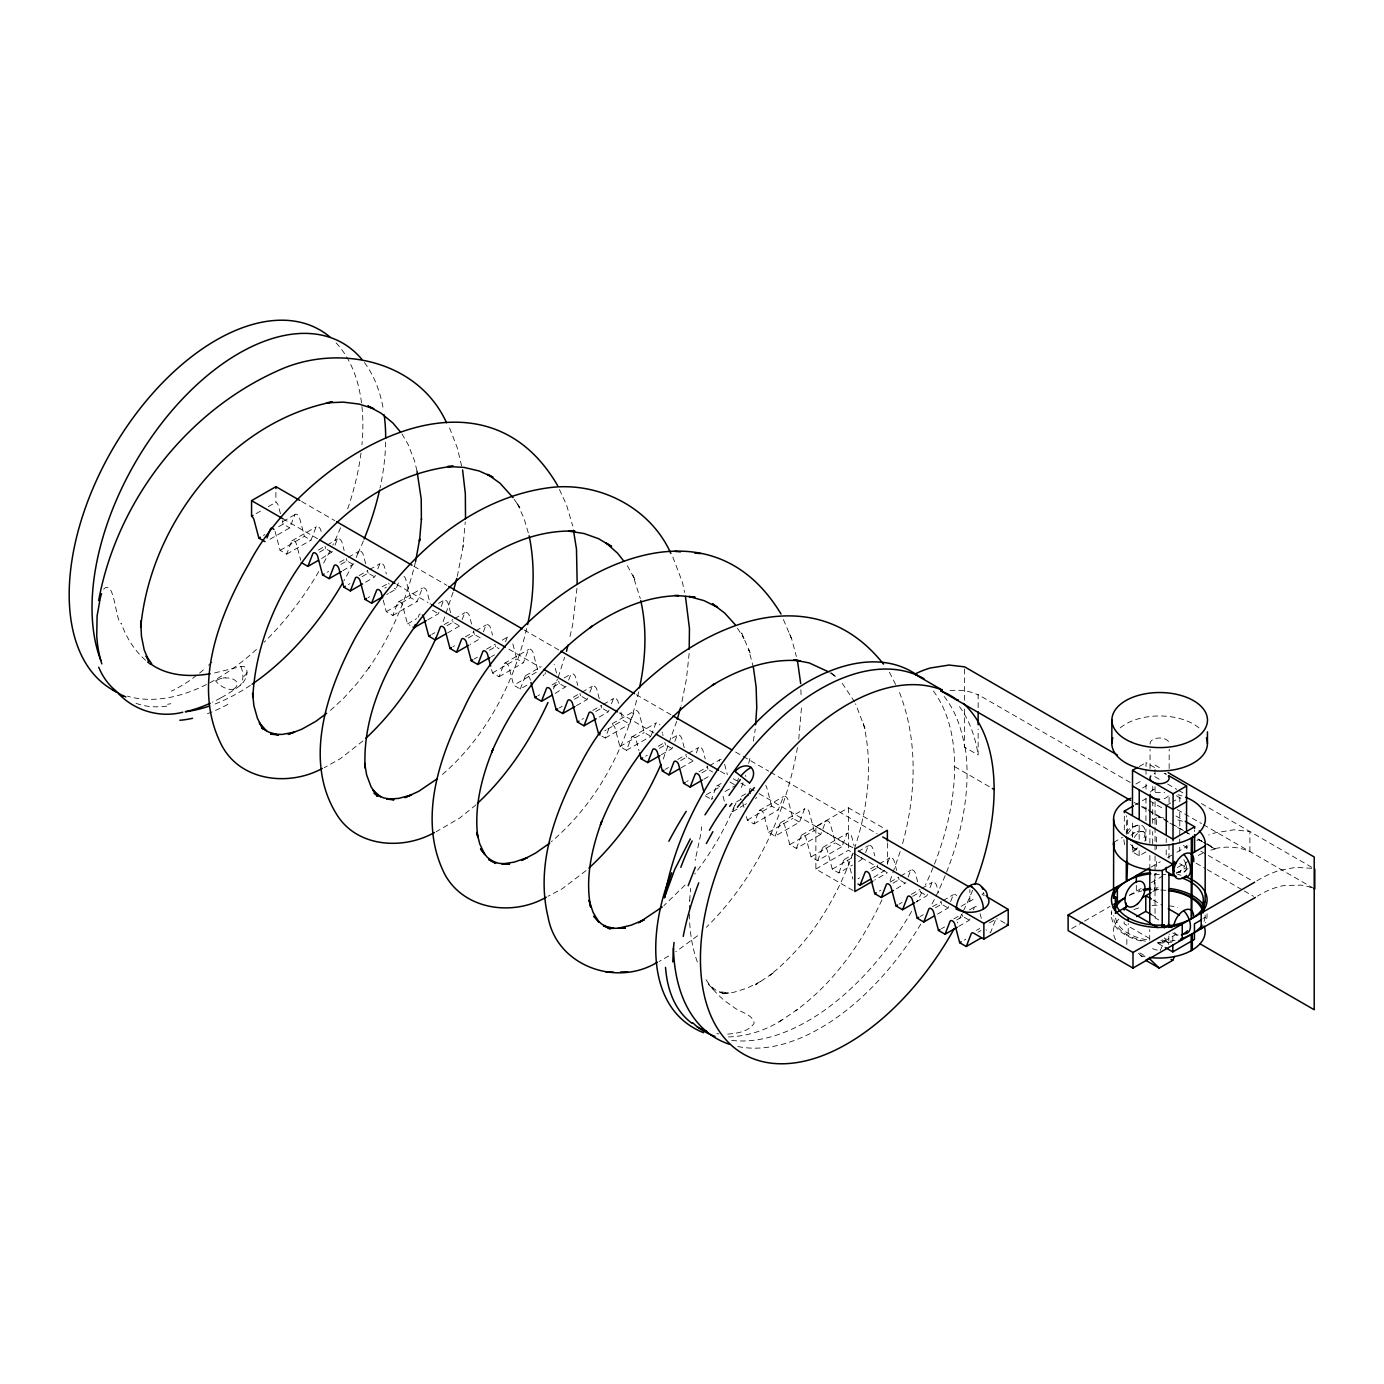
<?xml version="1.0" encoding="UTF-8"?>
<svg xmlns="http://www.w3.org/2000/svg" width="1384" height="1384" viewBox="0 0 1384 1384"><rect width="100%" height="100%" fill="white"/><g stroke="black" fill="none" stroke-linecap="round" stroke-linejoin="round"><path stroke-width="0.75" stroke-dasharray="5 3.75" d="M280.433 513.706L278.305 505.627A3.633 2.111 60.1 0 0 275.883 502.271L275.9 491.528M969.838 901.295L969.855 889.566M1124.137 921.831L1124.137 923.785L1150.329 938.923M1124.31 829.967L1124.327 814.259M1126.351 834.275L1126.386 815.747M1126.836 944.407L1126.87 934.65M1127.614 833.549L1127.649 816.698M1128.219 933.387L1128.237 923.612M1145.9 851.921L1139.136 855.796L1132.371 851.904L1132.389 844.084A9.567 5.519 -60 0 0 1139.759 847.631M1132.406 836.818L1132.423 822.304M1139.136 855.796L1139.153 847.562M1139.17 839.327L1139.188 822.84M1145.9 840.711L1145.917 829.051M1145.935 820.677L1145.969 798.672L1164.688 809.484M1146.004 789.105L1146.004 781.839M1146.021 774.296L1146.039 768.431M1146.039 766.494L1146.056 762.584L1156.194 768.431M1149.706 940.359L1149.723 929.581M1149.844 869.221L1149.862 854.136M1149.879 843.358L1149.914 828.272M1150.017 768.535L1150.069 749.28M1152.664 843.911L1152.682 831.559M1152.699 823.307L1152.734 802.703M1152.768 790.351L1152.768 786.233M1165.761 890.31A43.977 25.396 0 0 0 1154.325 890.206L1154.36 874.567L1156.47 873.356M1152.889 891.642L1156.436 888.995A45.897 26.486 0 0 0 1151.747 889.306M1156.488 866.401L1156.488 859.447M1156.505 849.015L1156.522 845.538M1156.522 842.06L1156.54 835.106M1156.557 824.656L1156.574 817.702A45.897 26.434 0.1 0 1 1163.754 817.771M1175.102 940.307A45.897 26.486 0 0 1 1162.179 941.881L1164.29 940.653L1164.29 937.729M1166.21 854.931L1166.228 846.697M1166.228 842.579L1166.245 838.462M1168.84 936.068L1168.823 944.684A9.567 5.501 0.1 0 0 1162.162 939.425M1168.978 858.478L1169.013 841.23M1169.082 802.443L1169.099 795.973M1169.151 768.553L1169.186 749.298M1172.819 941.137L1172.836 936.259L1169.082 934.096M1179.722 851.281L1179.722 847.164M1179.739 843.046L1179.739 838.929M1179.756 834.812L1179.791 810.09M1179.808 801.838L1179.825 797.72L1173.061 801.613M1176.313 873.373L1186.451 867.543L1186.469 863.149M1186.486 848.842L1186.503 845.209M1194.634 831.49L1194.634 829.933M1203.007 918.301L1205.118 917.696A45.897 26.434 0.1 0 0 1205.17 914.962M576.972 588.304L572.647 625.032L569.343 639.166M689.699 900.5L689.837 898.095A217.686 125.685 -60 0 1 690.685 888.338M801.44 708.037L798.741 739.488M457.308 576.419L463 547.009L465.249 521.924M463 547.009L463.225 544.639M689.163 653.386L686.412 679.215L681.222 705.356M753.346 741.167L755.283 729.126M797.443 747.498C785.974 814.536 754.972 879.324 706.342 927.315M638.716 691.862C625.395 748.813 596.366 803.533 551.368 841.68M695.183 860.381L695.443 859.066M696.014 856.385L700.408 835.815A87.434 50.481 -60 0 0 700.927 832.839L701.238 830.625A24.289 14.03 -60 0 0 701.498 826.802M526.698 628.474C513.516 684.544 484.902 738.589 440.545 776.095M748.692 763.311L750.699 755.231M415.581 561.541C406.602 599.704 390.72 636.207 368.473 668.541L370.133 666.188L357.262 683.142L343.699 698.193L329.755 711.03M453.104 592.075L442.69 622.956M676.672 721.375L662.659 760.681M854.378 849.015C867.716 808.896 873.39 765.144 863.46 723.607L864.913 728.226L855.554 703.764M900.188 851.558L890.05 880.933M902.576 843.635C916.225 793.949 918.284 739.419 898.873 690.945M558.236 677.226L564.603 657.262M741.461 787.461L743.485 781.441M852.994 853.028C836.282 899.825 809.104 944.026 769.902 975.218L774.383 972.191L755.577 984.837L760.56 981.464L746.962 988.193L733.866 992.276L721.566 993.66L729.333 992.934L718.452 991.584L725.873 994.525L716.324 990.529L708.21 983.989L713.469 989.768A249.587 144.092 -60 0 0 732.638 1006.324C739.004 1012.292 751.841 1013.399 754.142 1022.655A2.993 1.73 -60 0 1 753.744 1023.918C747.377 1032.516 734.939 1033.675 725.112 1034.246M269.984 539.241L289.758 527.875L294.705 515.09A3.633 2.111 60.1 0 1 297.127 514.537A3.633 2.111 60.1 0 1 299.532 517.875L304.428 536.352L311.002 540.141L315.95 527.356A3.633 2.111 60.1 0 1 318.372 526.802A3.633 2.111 60.1 0 1 320.777 530.141L321.693 533.601M275.053 531.387A3.633 2.111 60.1 0 1 275.191 531.871L280.087 550.348L286.661 554.136L291.609 541.352A3.633 2.111 60.1 0 1 294.031 540.781A3.633 2.111 60.1 0 1 296.435 544.137L300.726 560.295M321.59 558.531L332.541 551.611M335.014 545.209L337.177 539.622A3.633 2.111 60.1 0 1 339.599 539.051A3.633 2.111 60.1 0 1 342.004 542.407L344.149 550.486M342.817 570.779L353.785 563.859M356.259 557.475L358.421 551.87A3.633 2.111 60.1 0 1 360.843 551.316A3.633 2.111 60.1 0 1 363.248 554.673L365.705 563.894M365.584 582.18L374.718 576.92L375.323 575.329M377.797 568.928L379.666 564.136A3.633 2.111 60.1 0 1 382.07 563.582A3.633 2.111 60.1 0 1 384.493 566.921L386.326 573.858M389.856 592.681L395.945 589.186L399.042 581.193M383.23 600.102L386.274 611.642L392.848 615.447L397.796 602.646A3.633 2.111 60.1 0 1 400.218 602.092A3.633 2.111 60.1 0 1 402.623 605.448L407.519 623.907L409.975 625.326M392.848 615.447L417.19 601.452L422.137 588.667A3.633 2.111 60.1 0 1 424.559 588.096A3.633 2.111 60.1 0 1 426.964 591.452L430.32 604.151M418.106 617.316L419.041 614.911A3.633 2.111 60.1 0 1 420.321 614.012M427.777 619.842L438.417 613.717L439.039 612.109M441.202 606.521L443.382 600.933A3.633 2.111 60.1 0 1 445.786 600.362A3.633 2.111 60.1 0 1 448.208 603.718L450.648 612.939M447.499 632.972L459.661 625.983L460.284 624.374M462.135 619.582L464.609 613.181A3.633 2.111 60.1 0 1 467.031 612.628A3.633 2.111 60.1 0 1 469.436 615.966L471.581 624.063M483.379 631.848L485.853 625.447A3.633 2.111 60.1 0 1 488.275 624.893A3.633 2.111 60.1 0 1 490.68 628.232L492.514 635.169M505.541 641.709L507.08 637.713A3.633 2.111 60.1 0 1 510.263 637.713M491.562 669.493L492.479 672.953L499.036 676.741L503.984 663.957A3.633 2.111 60.1 0 1 506.406 663.403A3.633 2.111 60.1 0 1 508.81 666.742L513.706 685.218L520.28 689.007L527.875 684.648M499.036 676.741L523.377 662.763L528.325 649.978A3.633 2.111 60.1 0 1 530.747 649.407A3.633 2.111 60.1 0 1 533.151 652.764L538.047 671.223L513.706 685.218M520.28 689.007L525.228 676.222A3.633 2.111 60.1 0 1 527.65 675.669A3.633 2.111 60.1 0 1 530.055 679.008L530.366 680.167M544.933 674.216L545.538 672.624M555.209 693.401L566.16 686.481M568.634 680.098L570.796 674.492A3.633 2.111 60.1 0 1 573.218 673.939A3.633 2.111 60.1 0 1 575.623 677.278L577.768 685.357M576.436 705.667L587.093 699.543L588.027 697.155M589.878 692.346L592.041 686.758A3.633 2.111 60.1 0 1 594.463 686.204A3.633 2.111 60.1 0 1 596.867 689.543L599.307 698.782M599.203 717.05L608.337 711.808L608.943 710.2M611.417 703.816L613.285 699.024A3.633 2.111 60.1 0 1 615.69 698.453A3.633 2.111 60.1 0 1 618.112 701.809L618.717 704.11M601.953 736.167L605.223 738.053L609.566 726.877M605.223 738.053L629.564 724.074L634.512 711.272A3.633 2.111 60.1 0 1 636.934 710.719A3.633 2.111 60.1 0 1 639.339 714.075L644.235 732.534L650.394 736.098M612.42 724.611A3.633 2.111 60.1 0 1 615.015 728.053L619.894 746.53L626.468 750.318L631.415 737.534A3.633 2.111 60.1 0 1 633.837 736.98A3.633 2.111 60.1 0 1 636.242 740.319L638.993 750.716M651.12 735.527L655.756 723.538A3.633 2.111 60.1 0 1 659.96 724.853M661.396 754.712L672.036 748.588L672.659 746.997M674.821 741.392L677.001 735.804A3.633 2.111 60.1 0 1 679.406 735.25A3.633 2.111 60.1 0 1 681.828 738.589L684.267 747.827M681.118 767.843L693.28 760.854L693.903 759.262M696.377 752.861L698.228 748.069A3.633 2.111 60.1 0 1 700.65 747.498A3.633 2.111 60.1 0 1 703.055 750.855L705.2 758.934M719.161 761.131L719.472 760.335A3.633 2.111 60.1 0 1 719.715 759.885M725.112 791.492L735.752 785.368L738.537 778.189M731.842 811.162L732.655 811.63L734.817 806.042M735.129 805.228L736.063 802.841M746.409 816.629L747.325 820.106L753.899 823.895L758.847 811.111A3.633 2.111 60.1 0 1 761.269 810.54A3.633 2.111 60.1 0 1 763.674 813.896L768.57 832.355L775.126 836.144L799.468 822.165L804.415 809.38A3.633 2.111 60.1 0 1 806.837 808.81A3.633 2.111 60.1 0 1 809.242 812.166L814.138 830.625L820.712 834.431L825.66 821.629A3.633 2.111 60.1 0 1 828.082 821.075A3.633 2.111 60.1 0 1 830.486 824.414L835.382 842.891L841.939 846.679L846.904 833.895A3.633 2.111 60.1 0 1 849.309 833.341A3.633 2.111 60.1 0 1 851.731 836.68L854.17 845.918M753.899 823.895L778.24 809.899L783.188 797.115A3.633 2.111 60.1 0 1 785.593 796.544A3.633 2.111 60.1 0 1 788.015 799.9L792.911 818.376L799.468 822.165M775.126 836.144L780.092 823.359A3.633 2.111 60.1 0 1 782.496 822.805A3.633 2.111 60.1 0 1 784.918 826.144L789.797 844.621L796.371 848.409L820.712 834.431M796.371 848.409L801.319 835.625A3.633 2.111 60.1 0 1 803.741 835.071A3.633 2.111 60.1 0 1 806.145 838.41L811.041 856.886L817.615 860.675L841.939 846.679M817.615 860.675L822.563 847.89A3.633 2.111 60.1 0 1 824.985 847.319A3.633 2.111 60.1 0 1 827.39 850.676L832.286 869.152L838.842 872.941L852.544 865.069M838.842 872.941L843.79 860.156A3.633 2.111 60.1 0 1 846.212 859.585A3.633 2.111 60.1 0 1 848.634 862.941L852.907 879.099M858.616 861.575L863.495 858.149M865.657 852.544L868.131 846.16A3.633 2.111 60.1 0 1 870.553 845.607A3.633 2.111 60.1 0 1 872.958 848.946L874.792 855.866M873.771 877.335L884.739 870.415M887.525 863.218L889.376 858.426A3.633 2.111 60.1 0 1 891.798 857.855A3.633 2.111 60.1 0 1 894.202 861.211L896.642 870.449M896.538 888.718L905.966 882.663M908.129 877.075L910.62 870.674A3.633 2.111 60.1 0 1 913.025 870.121A3.633 2.111 60.1 0 1 915.447 873.477L917.886 882.698M916.26 901.849L926.899 895.725L927.522 894.133M929.996 887.732L931.847 882.94A3.633 2.111 60.1 0 1 934.269 882.386A3.633 2.111 60.1 0 1 936.674 885.725L938.508 892.663M937.487 914.115L948.144 907.99L948.749 906.399M950.618 901.607L953.092 895.206A3.633 2.111 60.1 0 1 956.638 895.604M958.731 926.38L969.371 920.256L969.994 918.665M973.402 909.859L974.319 907.471A3.633 2.111 60.1 0 1 978.211 908.302M995.252 920.533L990.615 932.522L986.1 929.91M553.514 688.903L557.441 679.181M734.679 805.228C724.749 829.95 710.909 852.994 694.63 874.048M1160.155 950.566L1167.542 934.961M881.902 899.911C862.042 942.573 833.998 982.778 795.679 1010.752M103.644 589.186C114.526 578.045 115.218 619.859 120.996 623.527M1130.987 835.261L1137.112 830.884L1143.997 831.957M1187.87 868.564L1183.458 872.387L1176.763 872.664M1126.126 832.165L1131.178 827.165L1139.153 824.933M685.115 885.033L663.784 905.741M362.954 740.924L340.499 758.588L324.237 767.705M586.038 870.622L562.267 888.736L547.995 896.261M476.027 804.796L459.592 818.152L436.185 831.697M697.553 935.757L675.859 951.708M728.451 1036.927C748.26 1036.27 767.636 1029.817 783.967 1018.589M778.984 1021.963L800.16 1007.708M668.68 956.015L659.199 961.447M853.08 890.518L815.868 869.031L815.868 826.577L848.392 807.789L883.84 828.255M815.868 869.031L848.392 850.26L887.369 872.75L874.723 880.068M1151.073 867.111L1160.276 861.799M1167.646 857.544L1175.016 853.288M1176.867 852.233L1187.922 845.849M1071.752 928.526L1082.703 922.194M1084.52 921.156L1110.054 906.399M1129.257 895.31L1141.938 888.009M1151.28 882.611L1162.491 876.124M1177.438 867.491L1188.648 861.021M1154.325 890.206L1156.436 888.995M256.109 513.637L262.199 510.142M268.288 506.648L275.883 502.271M282.907 521.526L295.069 514.537M263.41 535.452L264.932 534.587M278.634 526.716L283.184 524.086L289.758 527.875M291.972 540.781L316.313 526.785M280.087 550.348L304.428 536.352M286.661 554.136L311.002 540.141M318.424 550.036L323.648 547.043M327.126 545.054L337.558 539.051M319.583 552.112L325.673 548.618L332.229 552.406M339.668 562.302L346.623 558.306M348.353 557.302L358.785 551.316M327.126 572.249L328.648 571.367M340.827 564.378L346.9 560.866L353.474 564.672M359.165 575.571L367.85 570.571M369.597 569.568L380.029 563.582M348.37 584.498L349.892 583.633M362.054 576.626L368.144 573.132L374.718 576.92M382.14 586.833L389.094 582.837M368.092 597.646L369.615 596.764M384.821 588.027L386.344 587.145M386.828 594.428L388.35 593.563M398.159 602.092L422.501 588.096M386.274 611.642L410.615 597.663L417.19 601.452M438.52 603.355L443.745 600.362M407.519 623.907L416.653 618.665M444.126 624.616L452.81 619.617M454.54 618.613L464.972 612.628M431.808 634.426L434.835 632.678M447.015 625.672L453.087 622.177L459.661 625.983M465.353 636.882L474.055 631.883M475.785 630.879L486.216 624.876M453.035 646.691L454.558 645.809M468.242 637.938L474.331 634.443L480.905 638.232L470.249 644.356M486.597 649.131L495.282 644.148M502.236 640.152L507.461 637.142M474.279 658.94L477.324 657.192M489.486 650.203L495.576 646.709L499.053 648.715M491.493 656.621L494.538 654.874M504.364 663.403L528.688 649.407M492.479 672.953L516.803 658.974L523.377 662.763M525.591 675.652L541.248 666.673M543.099 675.894L543.998 674.665M552.043 684.924L557.268 681.931M564.222 677.935L571.177 673.939M537.995 695.737L539.518 694.854M553.202 686.983L559.292 683.488L565.848 687.277M573.287 697.19L580.242 693.194M581.972 692.19L592.404 686.187M559.222 708.002L562.267 706.238M574.447 699.249L580.519 695.754L587.093 699.543M592.784 710.442L601.469 705.442M603.216 704.456L613.648 698.453M581.989 719.386L583.512 718.504M595.674 711.514L601.763 708.02L608.337 711.808M612.282 723.711L634.875 710.719M604.739 730.769L606.261 729.887M607.784 729.022L622.99 720.268L629.564 724.074M631.779 736.963L656.12 722.984M619.894 746.53L644.235 732.534M626.468 750.318L650.809 736.323M658.23 746.236L665.185 742.239M672.14 738.243L677.364 735.233M645.705 756.166L647.228 755.301M659.389 748.294L665.479 744.8L672.036 748.588M677.745 759.487L686.429 754.488M688.159 753.501L698.591 747.498M665.41 769.296L668.455 767.549M680.634 760.56L686.706 757.065L693.28 760.854M698.972 771.753L707.674 766.753M709.404 765.75L719.836 759.764M686.654 781.562L688.177 780.697M701.861 772.826L707.951 769.331L712.673 772.047M703.868 779.244L709.957 775.732M716.739 786.008L723.694 782.012M706.376 794.693L718.538 787.704M712.933 798.499L711.428 799.364L716.376 786.579A3.633 2.111 60.1 0 1 719.732 786.769M741.443 796.284L755.353 788.292M736.738 801.717L750.837 794.087M732.655 811.63L743.312 805.505M744.834 804.64L746.339 803.758M755.474 798.516L756.788 797.513M759.211 810.54L783.552 796.544M747.325 820.106L771.667 806.111L778.24 809.899M780.455 822.805L804.796 808.81M768.57 832.355L792.911 818.376M801.682 835.054L826.023 821.075M789.797 844.621L814.138 830.625M822.926 847.319L847.268 833.341M811.041 856.886L835.382 842.891M844.171 859.585L852.855 854.585M858.08 851.592L868.495 845.589M832.286 869.152L853.582 856.904M870.622 868.841L877.577 864.844M879.307 863.858L889.739 857.855M858.08 878.788L859.602 877.906M871.764 870.917L877.854 867.422L884.428 871.211M890.12 882.11L898.804 877.11M900.551 876.107L910.983 870.121M879.324 891.036L880.847 890.171M893.009 883.182L899.098 879.67L905.655 883.476M911.364 894.375L920.049 889.376M921.779 888.372L932.211 882.386M899.029 904.184L902.074 902.437M912.731 896.313L920.325 891.936L926.899 895.725M1139.291 766.459L1146.056 762.584M1135.883 784.036L1142.63 780.144M932.591 906.641L941.293 901.641M943.023 900.638L953.455 894.635M1142.63 787.946L1149.395 784.053M920.274 916.45L923.318 914.686M935.48 907.696L941.57 904.202L948.144 907.99M1135.157 804.9L1140.554 801.786M1142.371 800.748L1145.969 798.672M961.153 906.295L975.045 898.303M982 894.306L983.367 893.528A19.117 11.02 0.1 0 1 984.284 894.099M953.836 918.889L962.52 913.89M969.475 909.894L974.699 906.901M941.518 928.699L944.563 926.951M956.725 919.962L962.814 916.467L969.371 920.256M1166.297 805.488L1171.366 802.582M1113.653 842.389L1122.511 837.285M1153.028 819.743L1156.574 817.702M976.464 930.359L979.699 928.491M989.439 922.903L994.3 920.101M964.267 940.099L965.79 939.217M977.969 932.228L980.996 930.481M1132.371 851.904L1139.136 848.011A9.567 5.519 60 0 1 1138.651 847.7M1176.244 934.304L1162.179 942.383A45.897 26.434 0.1 0 1 1157.422 942.4M1196.918 840.521L1199.426 839.206M221.18 697.674A160.181 92.486 -60 0 0 240.055 685.582A11.574 6.678 -60 0 0 247.027 672.659A11.574 6.678 -60 0 0 240.885 666.569L213.257 673.247M170.786 703.712L167.602 704.283M716.808 1033.64L718.919 1033.917M1311.686 868.322L1295.856 867.353L1279.906 870.311A124.145 71.674 -60 0 0 1264.301 876.66L1260.72 878.581A122.138 70.515 -60 0 0 1255.876 881.47M1155.052 765.092L1160.674 768.328M1165.069 773.552L1166.331 774.296A9.567 5.501 0.1 0 0 1164.204 773.362M1154.81 776.666L1160.415 779.884M1167.612 784.053L1176.763 789.33M1178.597 790.385L1184.081 793.551M1201.433 803.568L1314.8 869.031M1176.435 795.765L1183.199 799.675M1130.33 782.496L978.142 694.63L978.142 709.715M1177.317 809.623L1182.905 812.841M1184.687 813.878L1201.52 823.584M1203.371 824.656L1314.8 888.995M1175.933 815.972L1183.406 820.297M1134.119 802.443L1140.278 805.869M1141.281 806.578L1168.286 822.044M1169.912 823.117L1183.234 830.659M1184.237 831.386L1190.707 834.984M1202.454 841.766L1192.575 836.057L1202.004 841.385M1200.88 851.195L1206.45 854.412M1208.301 855.485L1250.946 880.103M1183.372 845.451L1188.977 848.686M1196.087 863.149L1205.343 868.495M1207.211 869.567L1242.434 889.912M1244.285 890.985L1253.558 896.33M1179.704 863.651L1186.451 867.543M944.182 696.481A207.652 119.889 -60 0 1 964.631 747.187L978.142 754.972L978.142 729.108M954.631 766.649L990.736 787.496M1153.27 900.05L1162.646 905.447M1151.384 914.599L1158.858 918.907M1158.806 920.014L1155.052 917.851L1155.052 853.305M1172.784 933.006L1177.853 935.93M1157.82 943.248L1163.442 946.483M1139.828 952.936L1146.575 956.828M301.66 501.51L334.755 520.609M413.833 566.264L446.928 585.38M524.155 629.962L559.084 650.134M636.311 694.716L671.257 714.888M735.613 752.048L768.708 771.148M770.542 772.22L877.197 833.791M982.744 894.721L984.214 895.569M1005.009 923.232L997.985 919.166A3.633 2.111 60.1 0 0 996.515 918.855M282.838 518.689L317.784 538.843M396.845 584.498L428.106 602.542M509.001 649.252L540.262 667.313M619.34 712.95L654.269 733.122M720.476 771.338L725.977 774.521M733.347 778.777L748.052 787.271M749.886 788.326L757.238 792.582M759.089 793.638L852.855 847.787M815.868 826.577L853.08 848.046M394.302 588.235L395.945 589.186M432.465 610.275L438.417 613.717M730.008 782.064L735.752 785.368M858.063 855.987L863.183 858.945M705.269 795.817L711.22 799.243M1142.648 806.578L1146.367 808.74M1148.218 809.83L1170.466 822.892M1172.317 823.982L1183.458 830.504M1185.309 831.594L1190.863 834.846M829.691 672.659L836.057 676.776L830.971 672.555L835.192 676.568M1133.928 848.167L1130.486 844.188M1138.478 953.282L1142.821 957.486M712.068 988.089L713.227 989.37L712.068 988.089A212.807 122.865 -60 0 1 704.767 977.502M842.233 683.281L854.603 701.878M514.191 499.33L519.848 507.668L516.699 502.461L523.948 518.17L529.138 535.781M737.43 628.163L743.969 638.508L741.616 632.955L750.716 654.269L748.519 649.148L753.363 667.209M401.948 433.867L408.245 444.714L414.646 461.166L417.051 471.287M627.367 565.693L635.291 580.294L632.938 575.433L640.308 598.58M889.41 672.192L896.988 687.191M672.832 557.095L682.45 582.301L684.613 592.421M559.447 489.538L566.488 504.779L572.751 526.024M783.413 619.582L791.683 638.958L796.388 656.518M789.503 633.837L791.683 638.958M449.575 427.967L457.36 448.035L462.619 470.11M1124.604 844.724L1123.86 839.811M980.08 913.717L981.291 918.336M962.503 915.308L962.814 916.467M940.964 901.901L941.57 904.202M920.031 890.777L920.325 891.936M898.476 877.369L899.098 879.67M877.248 865.104L877.854 867.422M771.667 806.111L766.771 787.634A3.633 2.111 60.1 0 0 765.663 785.455M745.543 775.369L745.838 776.528M749.211 789.226L750.422 793.845M743.969 807.408L742.429 801.63A3.633 2.111 60.1 0 0 740.405 798.533M724.611 764.262L727.361 774.659M723.036 796.284L725.787 806.682M707.034 765.854L707.951 769.331M686.412 755.906L686.706 757.065M662.106 732.101L662.417 733.26M662.728 734.402L663.023 735.561M664.856 742.499L665.479 744.8M620.862 712.189L622.99 720.268M601.158 705.702L601.763 708.02M579.913 693.436L580.519 695.754M556.541 673.108L554.396 665.029A3.633 2.111 60.1 0 0 554.136 664.285M558.669 681.188L559.292 683.488M512.841 643.958L516.803 658.974M495.264 645.549L495.576 646.709M473.414 630.983L474.331 634.443M452.793 621.035L453.087 622.177M410.615 597.663L405.72 579.187A3.633 2.111 60.1 0 0 403.125 575.744M388.766 583.096L389.077 584.238M367.538 570.831L368.144 573.132M346.294 558.565L346.9 560.866M325.05 546.299L325.673 548.618M282.267 520.626L283.184 524.086M800.886 689.682L801.128 697.847M1249.908 851.523L1249.908 831.559L1234.165 829.76L1215.031 832.857A124.145 71.674 -60 0 0 1208.716 835.019M1155.052 769.4L1155.052 777.998M1155.052 786.614L1155.052 793.067M1155.052 801.665L1155.052 825.331M1155.052 827.494L1155.052 851.16M1136.316 885.379L1136.316 891.244A47.8 27.593 0 0 1 1139.568 890.31M1111.49 910.88L1111.49 914.789M964.631 668.974L964.631 700.685M964.631 709.127L964.631 747.187M887.369 843.029L887.369 864.273M848.392 807.789L848.392 850.26M1207.004 913.821A47.8 27.593 0 0 1 1205.378 922.765M1171.954 942.054A47.8 27.593 0 0 1 1156.47 943.006M1141.073 940.964A47.8 27.593 0 0 1 1111.75 912.523M1154.204 888.009A47.8 27.593 0 0 1 1158.131 887.853M1145.087 956.742A45.897 26.434 0.1 0 1 1136.87 954.666M1115.642 939.753A45.897 26.434 0.1 0 1 1118.774 919.132M1133.963 909.53A45.897 26.434 0.1 0 1 1141.748 907.16M1152.042 905.499A45.897 26.434 0.1 0 1 1159.809 905.188M1169.065 905.793A45.897 26.434 0.1 0 1 1177.732 907.437M1127.977 833.808A14.186 8.183 -60 0 1 1141.835 825.4A14.186 8.183 -60 0 1 1142.786 840.832M1137.423 847.769A14.186 8.183 -60 0 1 1129.621 850.727M1145.416 941.172A45.897 26.434 0.1 0 1 1113.428 915.637M1156.436 889.601A45.897 26.434 0.1 0 1 1158.806 889.549M1178.182 935.082A14.186 8.183 -60 0 1 1174.635 932.47M1177.957 819.933A45.897 26.434 0.1 0 1 1182.351 821.214M1205.118 917.09A45.897 26.486 0 0 1 1204.011 921.415M1129.898 895.102A45.897 26.486 0 0 1 1141.748 890.95M1164.29 940.653A43.977 25.396 0 0 1 1160.865 940.809M1146.557 939.736A43.977 25.396 0 0 1 1115.331 915.256M1154.36 874.567A43.977 25.396 0 0 1 1165.795 874.688M1155.329 792.617A45.897 26.434 0.1 0 1 1164.688 792.686M1177.94 794.762A45.897 26.434 0.1 0 1 1181.919 795.904M1177.49 874.325A47.8 27.593 0 0 1 1181.036 875.259M1150.121 744.073A9.567 5.501 0.1 0 1 1159.636 738.001A9.567 5.501 0.1 0 1 1169.134 744.09M1157.301 950.064A9.567 5.501 0.1 0 1 1150.156 946.345M1132.423 837.182A9.567 5.519 60 0 1 1139.153 832.389M1134.326 837.528A9.567 5.519 -60 0 1 1143.392 831.68A9.567 5.519 -60 0 1 1144.81 841.212M1183.839 859.827A9.567 5.519 60 0 1 1186.105 869.827A9.567 5.519 60 0 1 1179.704 871.418M1185.984 862.872A9.567 5.519 -60 0 1 1176.504 872.335M1154.152 773.621A9.567 5.501 0.1 0 1 1154.931 773.345M1168.321 796.008A9.567 5.501 0.1 0 1 1160.519 799.277M1150.433 792.115A9.567 5.501 0.1 0 1 1157.578 788.413M1120.244 727.863A47.8 27.542 0.1 0 1 1199.028 727.949M720.407 759.453A3.633 2.111 60.1 0 1 721.133 759.47M983.315 892.369A19.117 11.037 -60 0 1 983.367 893.528M933.352 691.031A207.652 119.889 -60 0 1 925.498 884.826M921.796 892.472A207.652 119.889 -60 0 1 916.848 901.987M911.624 911.381A207.652 119.889 -60 0 1 729.904 1040.128M1215.083 848.565A131.912 76.155 -60 0 1 1249.769 851.783M949.995 690.616A132.362 76.414 -60 0 1 978.021 694.872M959.475 706.618A207.721 119.941 -60 0 1 978.142 754.972M1207.09 843.773A210.333 121.429 -60 0 1 1214.979 848.997A106.706 61.605 -60 0 0 1207.748 851.229M1198.544 839.656A210.333 121.429 -60 0 1 1201.814 841.057M1202.661 853.305A106.706 61.605 -60 0 0 1198.665 855.226L1197.662 855.744A99.198 57.263 -60 0 0 1196.658 856.298M1311.461 887.68A144.386 83.369 -60 0 0 1301.289 885.137L1284.49 885.483A107.571 62.107 -60 0 0 1263.557 892.663L1262.554 893.216A99.198 57.263 -60 0 0 1257.468 896.105M965.132 747.447A207.652 119.889 -60 0 1 930.308 907.281M920.793 924.114A207.652 119.889 -60 0 1 736.029 1046.131M972.571 890.293A207.652 119.889 -60 0 1 957.347 922.903M233.775 689.267A22.352 14.999 56.3 0 1 215.644 681.014A12.698 6.885 -2.8 0 1 217.132 679.959M240.885 666.569A22.352 14.999 56.3 0 1 240.055 685.547M247.027 672.555A22.352 12.145 2.2 0 1 242.909 677.053M364.407 362.539A207.652 119.889 -60 0 1 383.23 408.73M385.652 442.015A207.652 119.889 -60 0 1 380.012 488.102M363.369 540.936A207.652 119.889 -60 0 1 356.553 556.351M352.851 563.997A207.652 119.889 -60 0 1 343.751 581.038M250.4 685.305A207.652 119.889 -60 0 1 212.375 705.01M166.824 706.134A208.586 98.835 -56.1 0 1 133.158 702.103M211.89 662.123A204.936 111.62 -71.3 0 1 208.534 665.306M203.431 669.856A204.936 111.62 -71.3 0 1 171.374 691.152M233.55 689.128A12.162 7.335 -1.3 0 0 237.062 682.744A11.262 6.539 -2.1 0 0 225.384 677.97M227.893 704.404A198.881 75.532 -49.3 0 1 205.939 714.265M220.748 697.951A187.497 108.246 -60 0 1 212.496 702.172M145.562 660.237A212.513 122.692 -60 0 1 121.204 623.319M217.271 680.028A12.56 6.764 -3.1 0 1 223.014 678.073M222.997 678.056A12.075 6.782 -2.2 0 1 225.367 677.797M336.104 342.869A207.652 119.889 -60 0 1 361.933 444.697M360.999 453.052A207.652 119.889 -60 0 1 347.142 510.454M340.55 527.771A207.652 119.889 -60 0 1 332.835 545.106M330.032 550.832A207.652 119.889 -60 0 1 323.043 564.118M318.787 571.575A207.652 119.889 -60 0 1 264.084 642.263M256.438 649.459A207.652 119.889 -60 0 1 127.449 696.152M697.328 961.949A202.323 116.81 -60 0 1 689.751 900.465M1214.979 848.997L1203.769 842.527L1214.979 848.997"/><path stroke-width="1.5" d="M1113.601 845.122L1113.601 819.19M265.019 541.628L258.86 538.082L253.964 519.606A3.633 2.111 60.1 0 0 251.559 516.267L251.577 500.627L275.918 486.649L299.826 500.437M275.918 488.604L275.918 486.649M983.868 939.061L983.886 923.422L1008.227 909.444L1008.192 925.066L983.868 939.061L973.644 933.162A3.633 2.111 60.1 0 0 971.222 933.716L966.274 946.5L959.7 942.712L954.822 924.252A3.633 2.111 60.1 0 0 952.4 920.896A3.633 2.111 60.1 0 0 949.995 921.45L945.047 934.252L938.473 930.446L933.577 911.987A3.633 2.111 60.1 0 0 931.173 908.631A3.633 2.111 60.1 0 0 928.75 909.201L923.803 921.986L917.229 918.197L912.333 899.721A3.633 2.111 60.1 0 0 909.928 896.382A3.633 2.111 60.1 0 0 907.506 896.936L902.558 909.721L896.002 905.932L891.106 887.455A3.633 2.111 60.1 0 0 888.701 884.116A3.633 2.111 60.1 0 0 886.279 884.67L881.331 897.455L874.757 893.666L869.861 875.19A3.633 2.111 60.1 0 0 867.457 871.851A3.633 2.111 60.1 0 0 865.035 872.404L860.087 885.206L858.028 884.013M1111.836 743.45L1111.871 720.009M1164.307 927.955L1164.325 925.031A43.977 25.396 0 0 1 1115.642 896.936L1113.549 898.147L1113.653 842.389A45.897 26.434 0.1 0 0 1162.318 870.484L1176.383 862.405M1115.608 912.558L1115.642 896.936M1124.154 910.101L1124.154 908.164L1157.854 927.609M1124.327 812.685L1124.344 811.111L1133.358 805.938M1126.213 907.177L1126.23 903.129M1255.409 897.403L1132.994 968.091L1068.119 930.619L1068.119 915.014L1126.265 881.435L1126.299 861.229M1126.991 862.751L1127.043 837.597M1127.562 862.18L1126.887 881.072L1149.222 868.183M1128.237 920.689L1128.237 917.765M1132.441 815.038L1132.527 770.352L1137.596 767.445M1139.205 818.722L1139.257 789.883M1136.748 916.537L1145.762 911.347L1145.796 895.725L1151.401 898.96M1149.741 923.111L1149.844 869.221M1149.914 826.127L1149.966 795.938M1164.325 925.031L1162.214 926.242L1162.318 870.484M1166.176 867.301L1166.176 871.418L1172.94 875.311L1173.009 843.929M1166.245 834.344L1166.297 805.488M1168.857 927.453L1168.944 873.563M1165.311 947.556L1172.802 951.881L1172.819 945.047M1173.009 840.797L1173.009 839.223L1194.651 826.784L1194.634 828.359M1173.009 838.444L1173.096 793.776L1186.607 785.991L1186.521 830.677M1191.209 934.477L1191.14 950.687L1192.316 950.012L1192.351 933.819M1068.119 915.014L1132.994 952.469L1191.191 918.872L1191.347 838.012L1192.524 837.337L1191.745 918.561L1254.648 882.231M1194.6 851.921L1194.634 834.639M1203.025 912.437L1203.042 902.679A43.977 25.396 0 0 0 1181.953 878.027M1203.042 902.679L1205.135 901.468L1205.239 845.814A45.897 26.434 0.1 0 0 1199.219 830.954M1207.436 743.571L1207.454 731.842M672.797 961.915L673.454 948.161M689.215 649.217L689.44 628.371L685.461 596.469M577.18 584.065L576.488 549.033L573.443 530.21M755.577 724.818L756.754 707.57L756.114 686.81L753.363 667.209M421.497 518.654L419.473 541.213L419.698 538.843L415.581 561.541M674.06 942.418L673.454 948.109A207.652 119.889 -60 0 0 729.316 1044.245M98.645 600.621C116.827 501.665 186.044 411.653 278.149 370.583C337.281 343.284 417.951 359.771 446.496 422.674M639.512 687.848C645.636 659.303 647.245 629.253 640.757 600.639M566.506 651.276L567.924 645.221M527.633 624.461C534.12 595.414 535.176 565.001 529.138 535.781M453.623 590.12L456.789 578.374M677.243 719.369L680.651 707.362M668.887 879.567C649.944 929.564 643.992 1008.694 703.487 1032.672M101.62 593.649L101.101 595.172A41.174 23.77 -60 0 0 100.409 597.404L97.088 615.966L96.742 635.81A163.364 94.32 -60 0 0 100.807 660.376L101.793 663.87M688.194 885.708L695.304 867.249M266.974 537.874L270.364 529.086A3.633 2.111 60.1 0 1 273.911 529.466M301.331 562.596L307.905 566.402L312.853 553.6A3.633 2.111 60.1 0 1 315.258 553.046A3.633 2.111 60.1 0 1 317.68 556.403L322.576 574.862L329.132 578.65L341.312 571.661M329.132 578.65L334.08 565.866A3.633 2.111 60.1 0 1 336.502 565.312A3.633 2.111 60.1 0 1 338.907 568.651L343.803 587.127L350.377 590.916L362.539 583.927M350.377 590.916L355.325 578.131A3.633 2.111 60.1 0 1 357.747 577.578A3.633 2.111 60.1 0 1 360.151 580.917L365.047 599.393L371.604 603.182L382.261 597.058M371.604 603.182L376.569 590.397A3.633 2.111 60.1 0 1 378.974 589.826A3.633 2.111 60.1 0 1 381.396 593.182L382.607 597.802M413.055 627.108L414.093 627.696L415.321 624.513M422.397 615.101A3.633 2.111 60.1 0 1 423.867 617.697L428.763 636.173L435.32 639.962L440.268 627.177A3.633 2.111 60.1 0 1 442.69 626.623A3.633 2.111 60.1 0 1 445.112 629.962L449.99 648.439L456.564 652.227L468.726 645.238M456.564 652.227L461.512 639.443A3.633 2.111 60.1 0 1 463.934 638.872A3.633 2.111 60.1 0 1 466.339 642.228L471.235 660.704L477.809 664.493L489.971 657.486M477.809 664.493L482.757 651.708A3.633 2.111 60.1 0 1 485.161 651.137A3.633 2.111 60.1 0 1 487.583 654.494L490.645 666.033M530.972 682.468L534.951 697.484L541.507 701.273L546.472 688.488A3.633 2.111 60.1 0 1 548.877 687.917A3.633 2.111 60.1 0 1 551.299 691.273L556.178 709.75L562.752 713.538L574.931 706.532M562.752 713.538L567.699 700.754A3.633 2.111 60.1 0 1 570.121 700.183A3.633 2.111 60.1 0 1 572.526 703.539L577.422 721.998L583.996 725.804L596.158 718.798M583.996 725.804L588.944 713.002A3.633 2.111 60.1 0 1 591.366 712.449A3.633 2.111 60.1 0 1 593.771 715.788L598.667 734.264L599.895 734.973M639.616 753.017L641.138 758.795L647.712 762.584L652.66 749.799A3.633 2.111 60.1 0 1 655.082 749.228A3.633 2.111 60.1 0 1 657.486 752.585L662.382 771.044L668.939 774.85L679.596 768.726M668.939 774.85L673.887 762.048A3.633 2.111 60.1 0 1 676.309 761.494A3.633 2.111 60.1 0 1 678.714 764.85L683.609 783.309L690.183 787.098L702.345 780.109M690.183 787.098L695.131 774.313A3.633 2.111 60.1 0 1 697.553 773.76A3.633 2.111 60.1 0 1 699.958 777.099L703.937 792.115M436.116 637.834C419.317 675.202 395.962 710.148 365.93 738.174M660.929 764.47C643.941 803.101 620.292 839.431 588.996 867.993M1149.083 958.351L1145.71 960.288L1159.221 968.091L1172.75 960.323L1174.601 956.431M547.995 702.501C530.781 739.938 507.755 775.109 477.497 803.326M706.359 843.513L712.881 831.68M690.305 838.894L674.821 869.256L664.407 897.662A207.652 119.889 -60 0 1 770.3 709.144A207.652 119.889 -60 0 1 916.848 674.942M704.975 814.847L721.548 790.039M729.697 806.336L731.894 803.498M437.413 778.638L418.625 791.371L404.82 797.634L411.446 794.952L398.661 798.395L386.742 799.156L393.956 799.779L383.368 797.841L374.078 793.24L380.548 796.89L372.746 789.797L377.278 796.302L371.033 786.717L366.656 774.953L364.649 763.189M662.209 906.97L638.526 922.886M326.641 713.331L315.708 721.41L301.764 729.23L288.218 734.385L294.584 732.084L282.146 734.437L270.659 734.091L278.513 735.042L268.461 732.015L261.507 727.5L266.455 730.804L259.292 722.725L263.012 728.953L257.476 718.417L253.912 705.805L252.597 693.367L252.857 697.432C257.58 592.023 344.72 477.999 453.295 466.235L447.707 466.512L463.934 467.394L479.072 470.958L492.963 477.186L487.514 474.349L499.953 483.137L513.049 497.652M549.794 843.081L535.608 853.08L521.595 860.467L527.339 857.578L514.208 862.128L501.838 863.997L509.572 864.118L498.482 863.27L488.638 859.741M1126.42 800.575L1127.683 799.848M872.906 881.106L854.845 891.538L854.845 849.084L887.369 830.296L887.369 840.918M1113.705 904.306L1124.465 898.095M251.559 516.267L253.064 515.384M258.86 538.082L260.382 537.2M307.905 566.402L318.545 560.278M322.576 574.862L324.081 573.997M343.803 587.127L345.325 586.245M365.047 599.393L366.57 598.511M414.093 627.696L426.255 620.707M428.763 636.173L430.286 635.291M435.32 639.962L445.977 633.837M449.99 648.439L451.513 647.556M471.235 660.704L472.757 659.822M534.951 697.484L536.473 696.602M541.507 701.273L552.164 695.149M556.178 709.75L557.7 708.867M577.422 721.998L578.944 721.133M598.667 734.264L600.189 733.399M641.138 758.795L642.66 757.913M647.712 762.584L659.874 755.595M662.382 771.044L663.905 770.179M683.609 783.309L685.132 782.444M860.087 885.206L870.726 879.082M874.757 893.666L876.28 892.801M881.331 897.455L893.493 890.466M896.002 905.932L897.524 905.049M902.558 909.721L914.737 902.731M917.229 918.197L918.751 917.315M923.803 921.986L934.442 915.862M982.761 889.255A19.117 11.037 -60 0 0 967.849 887.006A19.117 11.037 -60 0 0 956.309 909.063L957.676 908.285M938.473 930.446L939.995 929.581M945.047 934.252L957.209 927.245M1186.572 801.63L1173.061 809.398L1132.493 785.974M959.7 942.712L961.223 941.847M966.274 946.5L981.481 937.764M1191.191 853.893L1205.239 845.814M1115.279 913.25L1127.562 906.191M1142.371 897.68L1151.107 892.663M1201.554 919.737L1194.461 923.82L1194.427 939.442L1172.802 951.881M639.996 922.055L644.408 919.599L631.052 925.221L618.337 928.197L625.378 928.059L610.465 928.37M1130.538 800.385L940.809 690.841L942.279 690.097L914.72 674.181A124.3 71.76 -60 0 1 930.152 668.022L949.061 665.047L964.631 666.863L1117.528 755.128M546.213 897.213C512.928 916.45 464.315 910.188 444.852 874.428C417.951 821.421 438.296 759.124 463.484 709.369C511.959 601.262 695.01 471.321 781.043 614.029M434.42 832.511C403.522 850.018 357.92 847.544 337.437 815.608C302.231 760.681 327.437 689.682 355.619 637.211C397.295 565.675 464.228 498.811 549.673 487.635C598.805 481.338 650.463 507.565 670.842 553.427M657.4 962.209C616.624 987.311 556.835 966.101 548.116 917.263C534.899 863.201 556.524 807.737 582.353 760.802C633.145 663.49 792.53 549.085 883.511 664.13M322.282 768.466C289.1 786.596 240.989 781.458 221.942 745.786C191.286 686.862 218.516 616.486 249.207 563.236C302.387 461.322 477.999 348.526 557.7 485.715M958.385 699.906L957.365 700.166A210.333 121.429 -60 0 0 940.809 690.841M210.195 673.766C190.023 677.157 167.585 676.188 150.441 663.749M182.757 712.241C159.939 718.106 135.009 710.805 118.695 693.868M608.354 928.422L613.804 928.301L603.424 925.861L610.223 928.802L601.21 923.751L593.719 916.208L598.891 922.176L593.009 912.229L589.03 900.171L590.708 907.247C585.017 878.321 591.746 848.617 601.711 821.404L600.466 824.76C623.25 767.722 663.005 716.981 714.923 683.731L712.137 685.374C738.381 669.268 768.916 658.161 800.073 660.774L793.811 659.96L809.19 662.919L828.099 671.638M606.14 972.295L613.423 972.156M620.638 971.983L627.679 971.845M677.07 595.535L694.993 597.075L689.076 596.556L703.954 600.604L717.552 607.317L712.518 603.822L724.697 613.077L735.25 624.72M674.856 551.368L680.495 551.853M694.733 553.064L700.667 553.583M674.942 595.362L678.714 595.691C646.466 596.089 616.036 609.669 589.913 627.782L592.369 626.035C548.012 657.815 513.395 702.345 491.631 752.239L493.102 749.038C481.753 776.822 473.899 807.114 477.809 837.303L476.84 832.476M963.558 911.693L962.399 911.433M490.42 860.658L495.766 863.443L487.341 857.353L480.507 848.859L484.85 854.62L479.694 843.773L476.978 832.718M1168.165 772.653L1314.212 856.973L1314.212 1009.749L1199.997 943.801M1168.857 775.749L1186.607 785.991M1132.527 770.352L1173.096 793.776M1185.292 821.369L1194.651 826.784M1124.344 811.111L1173.009 839.223M1126.161 837.337L1172.957 864.36M992.414 788.465L994.11 789.451M1168.252 908.683L1179.479 915.17M1145.762 911.347L1151.384 914.599M1168.234 924.322L1171.971 926.484M1168.165 925.429L1171.902 927.591M1171.054 959.354L1172.75 960.323M336.589 521.682L411.982 565.208M448.762 586.435L522.304 628.89M560.935 651.189L634.477 693.661M673.091 715.943L731.928 749.92M882.715 836.974L969.129 886.867M987.484 897.074L1008.227 909.444M1006.929 924.322L1008.192 925.066M251.577 500.627L282.838 518.689M319.618 539.916L395.011 583.442M431.773 604.67L505.333 647.141M543.947 669.423L617.489 711.895M656.102 734.195L718.625 770.283M858.374 850.97L983.886 923.422M112.208 689.613L123.366 696.066M970.565 886.089L972.433 887.438M734.939 771.407L749.574 782.981M714.992 1036.408A207.652 119.889 -60 0 1 697.311 1026.893L692.502 1022.62M1149.118 958.299L1159.221 968.091M982.329 887.265L986.152 891.417L987.501 895.327M400.53 432.067L392.918 423.02L381.119 413.228L367.815 405.945L373.818 408.764L359.165 404.093L343.301 402.121L326.52 402.83L332.281 401.983C228.637 422.483 150.32 524.622 140.718 627.402L140.753 620.966L141.445 636.277L144.195 649.84L148.97 661.414L146.168 656.31M623.682 560.987L617.541 553.168L606.002 542.909L611.59 546.472L598.545 538.705L584.169 533.549L568.582 531.093L574.844 531.075C511.769 529.086 457.862 572.595 420.303 619.305C388.281 661.863 362.279 713.504 365.117 768.068L364.701 764.66M146.323 656.137L151.704 663.714M417.051 471.287L421.22 499.053L421.393 519.796M797.443 660.428L800.696 683.575M462.619 470.11L465.335 493.794L465.526 518.758M1314.8 869.031L1314.8 888.995A144.386 83.369 -60 0 0 1313.97 888.649M1136.316 882.456L1136.316 875.622A47.8 27.593 0 0 1 1150.346 872.716M1132.994 952.469L1132.994 968.091M978.142 711.878L978.142 724.801M1202.834 926.83A47.8 27.593 0 0 1 1201.208 928.699L1201.208 913.094A47.8 27.593 0 0 0 1187.524 877.56M1178.995 940.584A47.8 27.593 0 0 0 1182.247 939.649L1182.247 924.045A47.8 27.593 0 0 1 1125.486 919.357A47.8 27.593 0 0 1 1117.355 886.59L1117.355 902.195A47.8 27.593 0 0 0 1113.186 908.129M1143.011 889.497A47.8 27.593 0 0 1 1150.346 888.338M1169.964 888.545A47.8 27.593 0 0 1 1204.824 907.074M1185.586 797.236A45.897 26.434 0.1 0 1 1194.548 836.057A45.897 26.434 0.1 0 1 1126.645 837.372A45.897 26.434 0.1 0 1 1130.763 798.291M1204.115 926.052A45.897 26.434 0.1 0 1 1149.533 957.434M1186.59 875.432A14.186 8.183 -60 0 1 1173.857 873.39A14.186 8.183 -60 0 1 1183.666 854.447A14.186 8.183 -60 0 1 1193.717 861.696M1183.77 854.378A15.293 8.823 60 0 1 1190.534 869.861A15.293 8.823 60 0 1 1183.77 877.543M1173.719 926.484A14.186 8.183 -60 0 1 1183.926 910.499A14.186 8.183 -60 0 1 1193.665 915.568M1187.472 930.723A14.186 8.183 -60 0 1 1181.331 934.823M1183.666 910.655A15.293 8.823 60 0 1 1190.43 926.121A15.293 8.823 60 0 1 1183.666 933.802M1168.442 890.085A45.897 26.434 0.1 0 1 1204.288 910.793M1205.135 901.468A45.897 26.486 0 0 1 1162.214 926.242M1113.549 898.147A45.897 26.486 0 0 1 1150.831 873.771M1168.978 875.034A43.977 25.396 0 0 1 1176.175 876.349M1168.944 890.656A43.977 25.396 0 0 1 1203.077 912.938M1202.056 925.066A45.897 26.486 0 0 1 1180.76 938.854M1114.397 909.98A45.897 26.486 0 0 1 1124.794 897.974M1143.513 890.552A45.897 26.486 0 0 1 1150.813 889.393M1174.289 871.401A9.567 5.519 -60 0 1 1174.583 861.488M1168.338 775.991A9.567 5.501 0.1 0 1 1159.567 783.69A9.567 5.501 0.1 0 1 1150.796 775.974M1159.533 799.312A9.567 5.501 0.1 0 1 1150.035 794.364M1206.416 737.932A47.8 27.542 0.1 0 1 1159.636 771.044A47.8 27.542 0.1 0 1 1112.84 737.81M986.135 895.552A19.117 11.02 0.1 0 1 981.671 909.963A19.117 11.02 0.1 0 1 956.309 909.063M969.838 885.691A19.117 11.037 60 0 1 983.367 909.098M706.757 1031.184A165.44 95.513 -60 0 1 697.311 1026.876M963.402 703.401A207.652 119.889 -60 0 1 974.855 884.514M954.268 928.56A207.652 119.889 -60 0 1 748.536 1056.719A207.652 119.889 -60 0 1 736.928 826.058A207.652 119.889 -60 0 1 942.279 690.08M740.89 776.043A22.352 13.044 -51.6 0 1 751.01 767.48A11.418 9.031 -43 0 1 753.571 773.31A12.439 9.584 -45.8 0 1 749.471 782.894M735.163 771.545A11.92 9.498 -38.9 0 1 751.131 767.324M729.039 795.437A197.445 48.994 -55.3 0 1 740.319 779.573M100.79 660.393A207.652 119.889 -60 0 1 173.242 409.145A207.652 119.889 -60 0 1 361.76 359.217M384.181 414.854A207.652 119.889 -60 0 1 385.686 438.174M379.579 490.126A207.652 119.889 -60 0 1 364.148 539.016M342.678 582.889A207.652 119.889 -60 0 1 252.044 684.198M209.001 706.203A207.652 119.889 -60 0 1 185.3 711.739A187.497 108.246 -60 0 0 210.16 703.262M192.549 718.279A198.881 75.532 -49.3 0 1 179.851 720.234M125.909 696.982A210.8 102.381 -56.2 0 1 122.968 695.495M116.083 690.945A210.8 102.381 -56.2 0 1 98.714 667.209M150.285 664.009A212.513 122.692 -60 0 1 147.604 661.95M737.395 807.235A207.963 149.991 -47 0 1 754.384 787.652M721.462 790.178A207.652 119.889 -60 0 1 915.239 674.475M709.404 830.262A202.081 160.63 -46.4 0 1 726.496 804.26M680.824 867.336A209.053 133.573 -51.5 0 1 692.156 840.953M683.229 936.432A209.434 88.818 -58.4 0 1 698.73 882.836M117.709 692.484A207.652 119.889 -60 0 1 114.924 445.198A207.652 119.889 -60 0 1 330.032 337.09M664.528 897.628A140.909 81.362 -60 0 1 671.69 872.785M914.72 674.181A207.652 119.889 -60 0 1 924.079 678.783M692.017 1023.295A210.766 106.706 -53.8 0 1 665.531 967.416M668.87 841.264A205.334 87.261 -52.4 0 1 686.204 811.335M1137.544 903.839A14.186 8.183 -60 0 0 1142.111 881.867A14.186 8.183 -60 0 0 1125.313 896.659A14.186 8.183 -60 0 0 1137.544 903.839M1131.628 742.326A47.8 27.542 0.1 0 0 1207.229 722.967A47.8 27.542 0.1 0 0 1140.174 694.906A47.8 27.542 0.1 0 0 1131.628 742.326"/></g></svg>
